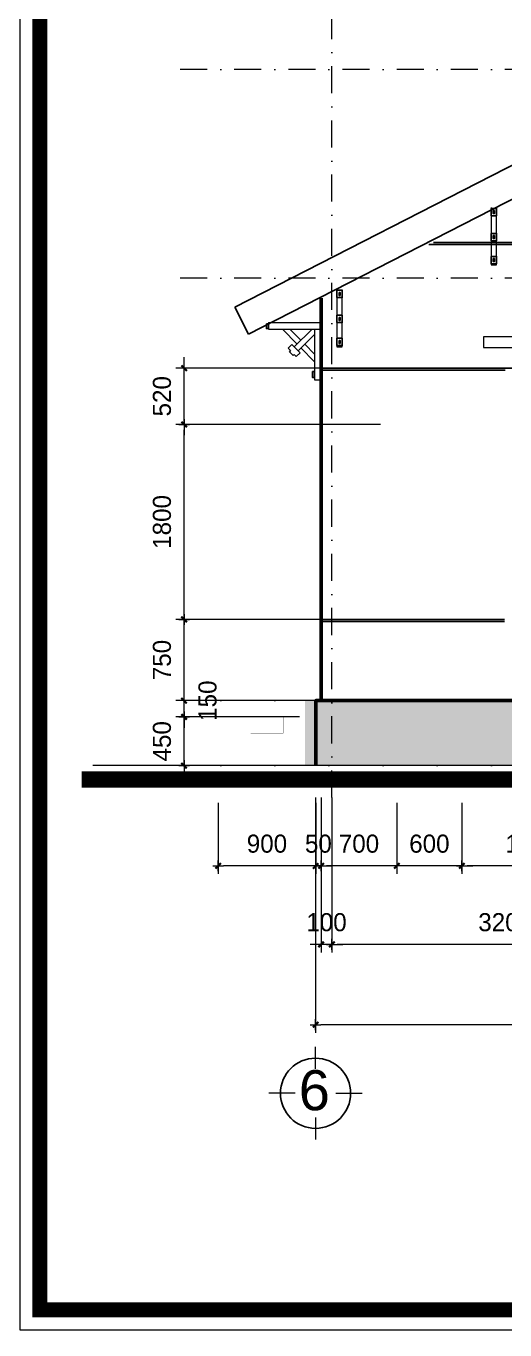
# Model space of a CAD drawing. Header units: millimetres. Extents: x 615730 to 2792744, y 139412 to 597571.
# Drawn here: x 1343116 to 1347538, y 284936 to 296972 of the extents above; entities that cross this region are included whole.
import ezdxf
from ezdxf.enums import TextEntityAlignment as Align

# ---------------------------------------------------------------- set-up
doc = ezdxf.new("R2010")
doc.units = ezdxf.units.MM
doc.header["$MEASUREMENT"] = 0
doc.header["$PDMODE"] = 34
doc.linetypes.add('DASHDOT', pattern=[1, 0.5, -0.25, 0, -0.25])
doc.layers.get('0').update_dxf_attribs({"lineweight": 5})
for name, color, linetype, lineweight in [('0.1(9)', 9, 'Continuous', 13), ('5-020', 5, 'Continuous', 15), ('DIM', 7, 'Continuous', 50), ('HATCH', 42, 'Continuous', 5), ('KT', 148, 'Continuous', 18), ('thay', 7, 'Continuous', 15), ('TIM TRUC', 149, 'DASHDOT', 9), ('VLIEU', 250, 'Continuous', 9)]:
    doc.layers.add(name, color=color, linetype=linetype, lineweight=lineweight)
for name, color, linetype in [('CUADI', 40, 'Continuous'), ('H', 252, 'Continuous'), ('noi that', 29, 'Continuous'), ('TEXT', 2, 'Continuous'), ('VL', 155, 'Continuous')]:
    doc.layers.add(name, color=color, linetype=linetype)
doc.styles.add('H280', font='', dxfattribs={"height": 200})
doc.styles.add('KT OZON', font='', dxfattribs={"height": 200})
doc.styles.add('VNI-AVO', font='vni-roms.shx')
doc.styles.get('H280').set_extended_font_data('VNI-Avo')
doc.styles.get('KT OZON').set_extended_font_data('VNI-Helve')
doc.dimstyles.new('1-50b', dxfattribs={"dimtxt": 167, "dimasz": 50, "dimexe": 75, "dimexo": 150, "dimgap": 120, "dimtad": 1, "dimdec": 0, "dimzin": 12, "dimtxsty": 'VNI-AVO', "dimblk": ']', "dimcen": 0, "dimdle": 50, "dimclrd": 252, "dimclre": 252, "dimclrt": 2, "dimadec": 0, "dimazin": 0, "dimtfac": 1, "dimtdec": 0, "dimtix": 1, "dimtmove": 2, "dimatfit": 0, "dimldrblk": 'OPEN90', "dimfxl": 1, "dimlwd": -1, "dimlwe": -1, "dimarcsym": 0})

# ---------------------------------------------------------------- blocks, each defined once
blk = doc.blocks.new('TRUC 1')
at = {"ltscale": 50}
blk.add_circle((0, -9525), 8572, dxfattribs=at)
at = {"layer": '0.1(9)', "ltscale": 50}
for p, q in [((0, -3572), (0, 1782)), ((-4942, -9525), (-11427, -9525)), ((4942, -9525), (11427, -9525)), ((0, -15478), (0, -20832))]:
    blk.add_line(p, q, dxfattribs=at)
at = {"layer": 'TEXT', "ltscale": 50, "style": 'H280'}
blk.add_attdef('1', text='', height=10478, dxfattribs=at).set_placement((-214, -4892), align=Align.CENTER)
blk = doc.blocks.new(']')
for p, q in [((1, 0), (-1, 0)), ((0, 1), (0, -1))]:
    blk.add_line(p, q)
at = {"color": 9, "const_width": 0.4}
blk.add_lwpolyline([(-0.51, -0.51), (0.51, 0.51)], dxfattribs=at)
blk = doc.blocks.new('*D2707')
at = {"layer": 'DEFPOINTS', "color": 0, "ltscale": 10, "transparency": 16777216}
for p in [(1345940, 290000, -62), (1349141, 290000), (1345940, 288495)]:
    blk.add_point(p, dxfattribs=at)
at = {"layer": 'KT', "color": 252, "ltscale": 10, "transparency": 16777216}
for p, q in [((1345940, 289850), (1345940, 288420)), ((1349141, 289850), (1349141, 288420)), ((1349091, 288495), (1345990, 288495))]:
    blk.add_line(p, q, dxfattribs=at)
at = {"layer": 'KT', "color": 252, "ltscale": 10, "transparency": 16777216, "xscale": 50, "yscale": 50, "zscale": 50, "rotation": 180}
blk.add_blockref(']', (1345940, 288495), dxfattribs=at)
at = {"layer": 'KT', "color": 252, "ltscale": 10, "transparency": 16777216, "xscale": 50, "yscale": 50, "zscale": 50}
blk.add_blockref(']', (1349141, 288495), dxfattribs=at)
at = {"layer": 'KT', "color": 2, "ltscale": 10, "transparency": 16777216, "insert": (1347540, 288699), "char_height": 167, "attachment_point": 5, "style": 'VNI-AVO'}
blk.add_mtext('3200', dxfattribs=at)
blk = doc.blocks.new('_Open90')
at = {"color": 0, "linetype": 'ByBlock', "lineweight": -2}
for p, q in [((0, 0), (-1, 0)), ((-0.5, 0.5), (0, 0)), ((0, 0), (-0.5, -0.5))]:
    blk.add_line(p, q, dxfattribs=at)
blk = doc.blocks.new('*D2708')
at = {"layer": 'DEFPOINTS', "color": 0, "ltscale": 10, "transparency": 16777216}
for p in [(1345840, 290000), (1345940, 290000), (1345840, 288495)]:
    blk.add_point(p, dxfattribs=at)
at = {"layer": 'KT', "color": 252, "ltscale": 10, "transparency": 16777216}
for p, q in [((1345840, 289850), (1345840, 288420)), ((1345940, 289850), (1345940, 288420)), ((1345790, 288495), (1345740, 288495)), ((1345940, 288495), (1345840, 288495)), ((1345990, 288495), (1346040, 288495))]:
    blk.add_line(p, q, dxfattribs=at)
at = {"layer": 'KT', "color": 252, "ltscale": 10, "transparency": 16777216, "xscale": 50, "yscale": 50, "zscale": 50}
blk.add_blockref(']', (1345840, 288495), dxfattribs=at)
at = {"layer": 'KT', "color": 252, "ltscale": 10, "transparency": 16777216, "xscale": 50, "yscale": 50, "zscale": 50, "rotation": 180}
blk.add_blockref(']', (1345940, 288495), dxfattribs=at)
at = {"layer": 'KT', "color": 2, "ltscale": 10, "transparency": 16777216, "insert": (1345890, 288699), "char_height": 167, "attachment_point": 5, "style": 'VNI-AVO'}
blk.add_mtext('100', dxfattribs=at)
blk = doc.blocks.new('*D2709')
at = {"layer": 'DEFPOINTS', "color": 0, "ltscale": 10, "transparency": 16777216}
for p in [(1345789, 290000, -62), (1366288, 290000), (1345789, 287754)]:
    blk.add_point(p, dxfattribs=at)
at = {"layer": 'KT', "color": 252, "ltscale": 10, "transparency": 16777216}
for p, q in [((1345789, 289850), (1345789, 287679)), ((1366288, 289850), (1366288, 287679)), ((1366238, 287754), (1345839, 287754))]:
    blk.add_line(p, q, dxfattribs=at)
at = {"layer": 'KT', "color": 252, "ltscale": 10, "transparency": 16777216, "xscale": 50, "yscale": 50, "zscale": 50, "rotation": 180}
blk.add_blockref(']', (1345789, 287754), dxfattribs=at)
at = {"layer": 'KT', "color": 252, "ltscale": 10, "transparency": 16777216, "xscale": 50, "yscale": 50, "zscale": 50}
blk.add_blockref(']', (1366288, 287754), dxfattribs=at)
at = {"layer": 'KT', "color": 2, "ltscale": 10, "transparency": 16777216, "insert": (1356039, 287957), "char_height": 167, "attachment_point": 5, "style": 'VNI-AVO'}
blk.add_mtext('20500', dxfattribs=at)
blk = doc.blocks.new('*D2429')
at = {"layer": 'DEFPOINTS', "color": 0, "ltscale": 10, "transparency": 16777216}
for p in [(1344575, 290595), (1345790, 290595), (1345790, 290145)]:
    blk.add_point(p, dxfattribs=at)
at = {"layer": 'KT', "color": 252, "ltscale": 10, "transparency": 16777216}
for p, q in [((1344575, 290645), (1344575, 290695)), ((1345640, 290595), (1344500, 290595)), ((1344575, 290145), (1344575, 290595)), ((1345640, 290145), (1344500, 290145)), ((1344575, 290095), (1344575, 290045))]:
    blk.add_line(p, q, dxfattribs=at)
at = {"layer": 'KT', "color": 252, "ltscale": 10, "transparency": 16777216, "xscale": 50, "yscale": 50, "zscale": 50}
for p, rotation in [((1344575, 290595), 270), ((1344575, 290145), 90)]:
    blk.add_blockref(']', p, dxfattribs=dict(at, rotation=rotation))
at = {"layer": 'KT', "color": 2, "ltscale": 10, "transparency": 16777216, "insert": (1344371, 290370), "char_height": 167, "attachment_point": 5, "rotation": 90, "style": 'VNI-AVO'}
blk.add_mtext('450', dxfattribs=at)
blk = doc.blocks.new('*D2430')
at = {"layer": 'DEFPOINTS', "color": 0, "ltscale": 10, "transparency": 16777216}
for p in [(1344575, 290745), (1345840, 290745), (1345790, 290595)]:
    blk.add_point(p, dxfattribs=at)
at = {"layer": 'KT', "color": 252, "ltscale": 10, "transparency": 16777216}
for p, q in [((1344575, 290795), (1344575, 290845)), ((1345690, 290745), (1344500, 290745)), ((1344575, 290595), (1344575, 290745)), ((1345640, 290595), (1344500, 290595)), ((1344575, 290545), (1344575, 290495))]:
    blk.add_line(p, q, dxfattribs=at)
at = {"layer": 'KT', "color": 252, "ltscale": 10, "transparency": 16777216, "xscale": 50, "yscale": 50, "zscale": 50}
for p, rotation in [((1344575, 290745), 270), ((1344575, 290595), 90)]:
    blk.add_blockref(']', p, dxfattribs=dict(at, rotation=rotation))
at = {"layer": 'KT', "color": 2, "ltscale": 10, "transparency": 16777216, "insert": (1344792, 290745), "char_height": 167, "attachment_point": 5, "rotation": 90, "style": 'VNI-AVO'}
blk.add_mtext('150', dxfattribs=at)
blk = doc.blocks.new('*D2431')
at = {"layer": 'DEFPOINTS', "color": 0, "ltscale": 10, "transparency": 16777216}
for p in [(1344575, 291495), (1346540, 291495), (1345840, 290745)]:
    blk.add_point(p, dxfattribs=at)
at = {"layer": 'KT', "color": 252, "ltscale": 10, "transparency": 16777216}
for p, q in [((1346390, 291495), (1344500, 291495)), ((1344575, 290795), (1344575, 291445)), ((1345690, 290745), (1344500, 290745))]:
    blk.add_line(p, q, dxfattribs=at)
at = {"layer": 'KT', "color": 252, "ltscale": 10, "transparency": 16777216, "xscale": 50, "yscale": 50, "zscale": 50}
for p, rotation in [((1344575, 291495), 90), ((1344575, 290745), 270)]:
    blk.add_blockref(']', p, dxfattribs=dict(at, rotation=rotation))
at = {"layer": 'KT', "color": 2, "ltscale": 10, "transparency": 16777216, "insert": (1344371, 291120), "char_height": 167, "attachment_point": 5, "rotation": 90, "style": 'VNI-AVO'}
blk.add_mtext('750', dxfattribs=at)
blk = doc.blocks.new('*D2432')
at = {"layer": 'DEFPOINTS', "color": 0, "ltscale": 10, "transparency": 16777216}
for p in [(1344575, 293295), (1346540, 293295), (1346540, 291495)]:
    blk.add_point(p, dxfattribs=at)
at = {"layer": 'KT', "color": 252, "ltscale": 10, "transparency": 16777216}
for p, q in [((1346390, 293295), (1344500, 293295)), ((1344575, 291545), (1344575, 293245)), ((1346390, 291495), (1344500, 291495))]:
    blk.add_line(p, q, dxfattribs=at)
at = {"layer": 'KT', "color": 252, "ltscale": 10, "transparency": 16777216, "xscale": 50, "yscale": 50, "zscale": 50}
for p, rotation in [((1344575, 293295), 90), ((1344575, 291495), 270)]:
    blk.add_blockref(']', p, dxfattribs=dict(at, rotation=rotation))
at = {"layer": 'KT', "color": 2, "ltscale": 10, "transparency": 16777216, "insert": (1344371, 292395), "char_height": 167, "attachment_point": 5, "rotation": 90, "style": 'VNI-AVO'}
blk.add_mtext('1800', dxfattribs=at)
blk = doc.blocks.new('*D2433')
at = {"layer": 'DEFPOINTS', "color": 0, "ltscale": 10, "transparency": 16777216}
for p in [(1344575, 293815), (1346540, 293815), (1346540, 293295)]:
    blk.add_point(p, dxfattribs=at)
at = {"layer": 'KT', "color": 252, "ltscale": 10, "transparency": 16777216}
for p, q in [((1346390, 293815), (1344500, 293815)), ((1344575, 293865), (1344575, 293915)), ((1344575, 293295), (1344575, 293815)), ((1346390, 293295), (1344500, 293295)), ((1344575, 293245), (1344575, 293195))]:
    blk.add_line(p, q, dxfattribs=at)
at = {"layer": 'KT', "color": 252, "ltscale": 10, "transparency": 16777216, "xscale": 50, "yscale": 50, "zscale": 50}
for p, rotation in [((1344575, 293815), 270), ((1344575, 293295), 90)]:
    blk.add_blockref(']', p, dxfattribs=dict(at, rotation=rotation))
at = {"layer": 'KT', "color": 2, "ltscale": 10, "transparency": 16777216, "insert": (1344371, 293555), "char_height": 167, "attachment_point": 5, "rotation": 90, "style": 'VNI-AVO'}
blk.add_mtext('520', dxfattribs=at)
blk = doc.blocks.new('*D2518')
at = {"layer": 'DEFPOINTS', "color": 0, "ltscale": 10, "transparency": 16777216}
for p in [(1347140, 289953, -62), (1348441, 289953), (1347140, 289220)]:
    blk.add_point(p, dxfattribs=at)
at = {"layer": 'KT', "color": 252, "ltscale": 10, "transparency": 16777216}
for p, q in [((1347140, 289803), (1347140, 289145)), ((1348441, 289803), (1348441, 289145)), ((1348391, 289220), (1347190, 289220))]:
    blk.add_line(p, q, dxfattribs=at)
at = {"layer": 'KT', "color": 252, "ltscale": 10, "transparency": 16777216, "xscale": 50, "yscale": 50, "zscale": 50, "rotation": 180}
blk.add_blockref(']', (1347140, 289220), dxfattribs=at)
at = {"layer": 'KT', "color": 252, "ltscale": 10, "transparency": 16777216, "xscale": 50, "yscale": 50, "zscale": 50}
blk.add_blockref(']', (1348441, 289220), dxfattribs=at)
at = {"layer": 'KT', "color": 2, "ltscale": 10, "transparency": 16777216, "insert": (1347790, 289424), "char_height": 167, "attachment_point": 5, "style": 'VNI-AVO'}
blk.add_mtext('1300', dxfattribs=at)
blk = doc.blocks.new('*D2519')
at = {"layer": 'DEFPOINTS', "color": 0, "ltscale": 10, "transparency": 16777216}
for p in [(1346540, 289953), (1347140, 289953), (1346540, 289220)]:
    blk.add_point(p, dxfattribs=at)
at = {"layer": 'KT', "color": 252, "ltscale": 10, "transparency": 16777216}
for p, q in [((1346540, 289803), (1346540, 289145)), ((1347140, 289803), (1347140, 289145)), ((1346490, 289220), (1346440, 289220)), ((1347140, 289220), (1346540, 289220)), ((1347190, 289220), (1347240, 289220))]:
    blk.add_line(p, q, dxfattribs=at)
at = {"layer": 'KT', "color": 252, "ltscale": 10, "transparency": 16777216, "xscale": 50, "yscale": 50, "zscale": 50}
blk.add_blockref(']', (1346540, 289220), dxfattribs=at)
at = {"layer": 'KT', "color": 252, "ltscale": 10, "transparency": 16777216, "xscale": 50, "yscale": 50, "zscale": 50, "rotation": 180}
blk.add_blockref(']', (1347140, 289220), dxfattribs=at)
at = {"layer": 'KT', "color": 2, "ltscale": 10, "transparency": 16777216, "insert": (1346840, 289424), "char_height": 167, "attachment_point": 5, "style": 'VNI-AVO'}
blk.add_mtext('600', dxfattribs=at)
blk = doc.blocks.new('*D2520')
at = {"layer": 'DEFPOINTS', "color": 0, "ltscale": 10, "transparency": 16777216}
for p in [(1345840, 289953), (1346540, 289953), (1345840, 289220)]:
    blk.add_point(p, dxfattribs=at)
at = {"layer": 'KT', "color": 252, "ltscale": 10, "transparency": 16777216}
for p, q in [((1345840, 289803), (1345840, 289145)), ((1346540, 289803), (1346540, 289145)), ((1346490, 289220), (1345890, 289220))]:
    blk.add_line(p, q, dxfattribs=at)
at = {"layer": 'KT', "color": 252, "ltscale": 10, "transparency": 16777216, "xscale": 50, "yscale": 50, "zscale": 50, "rotation": 180}
blk.add_blockref(']', (1345840, 289220), dxfattribs=at)
at = {"layer": 'KT', "color": 252, "ltscale": 10, "transparency": 16777216, "xscale": 50, "yscale": 50, "zscale": 50}
blk.add_blockref(']', (1346540, 289220), dxfattribs=at)
at = {"layer": 'KT', "color": 2, "ltscale": 10, "transparency": 16777216, "insert": (1346190, 289424), "char_height": 167, "attachment_point": 5, "style": 'VNI-AVO'}
blk.add_mtext('700', dxfattribs=at)
blk = doc.blocks.new('*D2521')
at = {"layer": 'DEFPOINTS', "color": 0, "ltscale": 10, "transparency": 16777216}
for p in [(1345790, 289953), (1345840, 289953), (1345790, 289220)]:
    blk.add_point(p, dxfattribs=at)
at = {"layer": 'KT', "color": 252, "ltscale": 10, "transparency": 16777216}
for p, q in [((1345790, 289803), (1345790, 289145)), ((1345840, 289803), (1345840, 289145)), ((1345740, 289220), (1345690, 289220)), ((1345840, 289220), (1345790, 289220)), ((1345890, 289220), (1345940, 289220))]:
    blk.add_line(p, q, dxfattribs=at)
at = {"layer": 'KT', "color": 252, "ltscale": 10, "transparency": 16777216, "xscale": 50, "yscale": 50, "zscale": 50}
blk.add_blockref(']', (1345790, 289220), dxfattribs=at)
at = {"layer": 'KT', "color": 252, "ltscale": 10, "transparency": 16777216, "xscale": 50, "yscale": 50, "zscale": 50, "rotation": 180}
blk.add_blockref(']', (1345840, 289220), dxfattribs=at)
at = {"layer": 'KT', "color": 2, "ltscale": 10, "transparency": 16777216, "insert": (1345815, 289424), "char_height": 167, "attachment_point": 5, "style": 'VNI-AVO'}
blk.add_mtext('50', dxfattribs=at)
blk = doc.blocks.new('*D2522')
at = {"layer": 'DEFPOINTS', "color": 0, "ltscale": 10, "transparency": 16777216}
for p in [(1344890, 289953), (1345790, 289953), (1344890, 289220)]:
    blk.add_point(p, dxfattribs=at)
at = {"layer": 'KT', "color": 252, "ltscale": 10, "transparency": 16777216}
for p, q in [((1344890, 289803), (1344890, 289145)), ((1345790, 289803), (1345790, 289145)), ((1345740, 289220), (1344940, 289220))]:
    blk.add_line(p, q, dxfattribs=at)
at = {"layer": 'KT', "color": 252, "ltscale": 10, "transparency": 16777216, "xscale": 50, "yscale": 50, "zscale": 50, "rotation": 180}
blk.add_blockref(']', (1344890, 289220), dxfattribs=at)
at = {"layer": 'KT', "color": 252, "ltscale": 10, "transparency": 16777216, "xscale": 50, "yscale": 50, "zscale": 50}
blk.add_blockref(']', (1345790, 289220), dxfattribs=at)
at = {"layer": 'KT', "color": 2, "ltscale": 10, "transparency": 16777216, "insert": (1345340, 289424), "char_height": 167, "attachment_point": 5, "style": 'VNI-AVO'}
blk.add_mtext('900', dxfattribs=at)

msp = doc.modelspace()

# ---------------------------------------------------------------- hatches: boundary and pattern name
at = {"layer": 'noi that'}
h = msp.add_hatch(dxfattribs=at)
h.set_pattern_fill('GRAVEL', color=256, scale=300, style=0)
h.set_pattern_definition([(228.0128, (601134.85, 300), (-2399.99946965, -2700.0004025), [40.3608, -3995.7264]), (184.9697, (601107.851, 270), (3600.00031546, 299.9973921), [69.2604, -6856.7775]), (132.5104, (601038.851, 264), (2999.9972155, -3300.00260216), [48.8364, -4834.8096]), (267.2737, (600921.851, 189), (299.99880532, 6000.0000885), [63.0714, -6244.0674]), (292.8337, (600918.851, 126), (-1500.00297163, 3599.99892353), [61.8465, -6122.8119]), (357.2737, (600942.851, 69), (-6000.0000885, 299.99880532), [63.0714, -6244.0674]), (37.6942, (601005.851, 66), (-3900.00220369, -2999.99712155), [83.4087, -8257.4547]), (72.2553, (601071.851, 117), (2100.00322881, 6599.99886937), [78.7464, -7795.8963]), (121.4296, (601095.851, 192), (-2400.00247025, 3899.99851095), [63.285, -6265.2219]), (175.2364, (601062.85, 246), (3300.0002839, -299.9974598), [72.2496, -3540.2289]), (222.3974, (600990.851, 252), (-3600.00220532, -3299.9976246), [93.4344, -9250.0125]), (138.8141, (601218.85, 186), (-2100.000884, 1799.999194), [31.8903, -3157.1532]), (171.4692, (601194.851, 207), (3899.99948544, -600.002373), [60.6711, -6006.4533]), (225, (601134.85, 216), (-3e-14, -300.000093), [42.4263, -381.8376]), (203.1986, (601113.85, 252), (1499.9999192, 600.0003976), [22.8474, -2261.8845]), (291.8014, (601092.85, 243), (-299.999973, 900.000082), [32.3109, -1583.2386]), (30.9638, (601104.85, 213), (899.9994067, 600.000745), [52.4787, -1696.8069]), (161.5651, (601149.85, 240), (600.00013, -299.999521), [37.9473, -910.7361]), (16.3895, (600918.851, 243), (3000.00065952, 899.99781295), [53.16, -5262.8535]), (70.3462, (600969.851, 258), (-1199.9985742, -3300.0006407), [44.5983, -4415.2224]), (293.1986, (601149.85, 300), (-600.0003976, 1499.9999192), [45.6945, -2239.0374]), (343.6105, (601167.851, 258), (-3000.00065952, 899.99781295), [53.16, -5262.8535]), (339.444, (600918.85, 57), (-1500.0005534, 599.998799), [51.264, -2511.9372]), (294.7751, (600966.85, 39), (-1499.9976568, 3300.00102655), [42.9534, -4252.3929]), (66.8014, (601152.85, 6e-11), (600.0003976, 1499.9999192), [45.6945, -2239.0374]), (17.354, (601170.851, 42), (-3900.00060573, -1199.99835068), [50.2893, -4978.6272]), (69.444, (601005.85, 6e-11), (-599.998799, -1500.0005534), [25.632, -2537.5692]), (101.3099, (601134.85, 6e-11), (-299.9992896, 1200.0002257), [15.297, -1514.4087]), (165.9638, (601131.85, 15), (900.000164, -299.999417), [61.8465, -1175.085]), (186.009, (601071.851, 30), (2999.99992527, 299.99979524), [57.315, -5674.1769]), (303.6901, (601104.85, 186), (-300.0004, 599.999867), [43.2666, -1038.3987]), (353.1572, (601128.851, 150), (5099.99980964, -600.00239938), [75.5382, -7478.2689]), (60.9454, (601203.85, 141), (-1200.0000082, -2100.0001154), [30.8868, -3057.8022]), (90, (601218.85, 168), (-300, 300), [18, -282]), (120.2564, (601065.85, 39), (1199.99846604, -2100.00073676), [41.6772, -4126.056]), (48.0128, (601044.85, 75), (2399.99946965, 2700.0004025), [80.7216, -3955.3656]), (0, (601098.85, 135), (300, 300), [78, -222]), (325.3048, (601176.851, 135), (-2999.9982777, 2100.0025829), [47.4342, -4695.9822]), (254.0546, (601215.85, 108), (-299.9999668, -1200.000038), [43.6806, -2140.3524]), (207.646, (601203.851, 66), (-5699.99874215, -3000.00231395), [71.1195, -7040.8422]), (175.4261, (601140.851, 33), (-3900.0001675, 299.99844035), [75.2397, -7448.7222])])
h.paths.add_polyline_path([(1348440.6, 290745), (1345690.6, 290745), (1345690.6, 290595), (1345690.6, 290145), (1348440.6, 290145)])
h.paths.add_polyline_path([(1352140.5, 290595), (1352440.5, 290595), (1352440.5, 290745), (1348440.6, 290745), (1348440.6, 290145), (1351540.5, 290145), (1351540.5, 290295), (1351840.5, 290295), (1351840.5, 290445), (1352140.5, 290445)])

# ---------------------------------------------------------------- linework, layer by layer
at = {"layer": '5-020', "color": 1}
msp.add_lwpolyline([(1368347.9, 290145), (1362828, 290145), (1362828, 290145), (1343732.9, 290145)], dxfattribs=at)
at = {"layer": 'CUADI'}
for p, q in [((1347430.4, 295268.9, 14.3), (1347440.1, 295241, 14.3)), ((1347440.1, 295268.9, 14.3), (1347430.4, 295241, 14.3)), ((1347430.4, 295038.3, 14.3), (1347440.1, 295010.4, 14.3)), ((1347440.1, 295038.3, 14.3), (1347430.4, 295010.4, 14.3)), ((1347410.4, 294768, 14.3), (1347460.1, 294768, 14.3)), ((1347430.4, 294826.4, 14.3), (1347440.1, 294798.4, 14.3)), ((1347440.1, 294826.4, 14.3), (1347430.4, 294798.4, 14.3)), ((1346005.9, 294513.2, -48.1), (1346015.6, 294485.3, -48.1)), ((1346015.6, 294513.2, -48.1), (1346005.9, 294485.3, -48.1)), ((1346005.9, 294282.6, -48.1), (1346015.6, 294254.7, -48.1)), ((1346015.6, 294282.6, -48.1), (1346005.9, 294254.7, -48.1)), ((1345482.4, 294174.8, -47.3), (1345618.6, 294037.1, -47.3)), ((1345552.8, 294174.8, -47.3), (1345654.1, 294072.2, -47.3)), ((1345689.3, 294036.7, -47.3), (1345780.3, 293944.6, -47.3)), ((1346005.9, 294070.6, -48.1), (1346015.6, 294042.7, -48.1)), ((1346015.6, 294070.6, -48.1), (1346005.9, 294042.7, -48.1)), ((1345571.2, 294032.7, -47.3), (1345535.7, 293997.5, -47.3)), ((1345535.7, 293997.5, -47.3), (1345556.9, 293976.1, -47.3)), ((1345556.9, 293976.1, -47.3), (1345546.9, 293966.2, -47.3)), ((1345546.9, 293966.2, -47.3), (1345582, 293930.7, -47.3)), ((1345571.2, 294032.7, -47.3), (1345646.6, 293956.4, -47.3)), ((1345592, 293940.5, -47.3), (1345582, 293930.7, -47.3)), ((1345592, 293940.5, -47.3), (1345611.1, 293921.3, -47.3)), ((1345646.6, 293956.4, -47.3), (1345611.1, 293921.3, -47.3)), ((1345653.7, 294001.5, -47.3), (1345780.3, 293873.5, -47.3)), ((1345985.9, 294012.3, -48.1), (1346035.6, 294012.3, -48.1))]:
    msp.add_line(p, q, dxfattribs=at)
for points, elevation in [([(1347410.4, 295288.9), (1347460.1, 295288.9), (1347460.1, 295221), (1347410.4, 295221)], 14.3), ([(1347430.4, 295268.9), (1347440.1, 295268.9), (1347440.1, 295241), (1347430.4, 295241)], 14.3), ([(1347410.4, 295058.3), (1347460.1, 295058.3), (1347460.1, 294990.4), (1347410.4, 294990.4)], 14.3), ([(1347430.4, 295038.3), (1347440.1, 295038.3), (1347440.1, 295010.4), (1347430.4, 295010.4)], 14.3), ([(1347410.4, 294846.4), (1347460.1, 294846.4), (1347460.1, 294778.4), (1347410.4, 294778.4)], 14.3), ([(1347430.4, 294826.4), (1347440.1, 294826.4), (1347440.1, 294798.4), (1347430.4, 294798.4)], 14.3), ([(1345985.9, 294533.2), (1346035.6, 294533.2), (1346035.6, 294465.3), (1345985.9, 294465.3)], -48.1), ([(1346005.9, 294513.2), (1346015.6, 294513.2), (1346015.6, 294485.3), (1346005.9, 294485.3)], -48.1), ([(1345985.9, 294302.6), (1346035.6, 294302.6), (1346035.6, 294234.7), (1345985.9, 294234.7)], -48.1), ([(1346005.9, 294282.6), (1346015.6, 294282.6), (1346015.6, 294254.7), (1346005.9, 294254.7)], -48.1), ([(1345334.4, 294224.8), (1345353.4, 294224.8), (1345353.4, 294180), (1345334.4, 294180)], -47.3), ([(1345985.9, 294090.6), (1346035.6, 294090.6), (1346035.6, 294022.7), (1345985.9, 294022.7)], -48.1), ([(1346005.9, 294070.6), (1346015.6, 294070.6), (1346015.6, 294042.7), (1346005.9, 294042.7)], -48.1), ([(1345761.3, 293784.4), (1345780.3, 293784.4), (1345780.3, 293727.3), (1345761.3, 293727.3)], -47.3)]:
    msp.add_lwpolyline(points, close=True, dxfattribs=dict(at, elevation=elevation))
at = {"layer": 'DIM', "ltscale": 10}
for p, q in [((1345840.3, 293595, -47.3), (1345840.3, 294461, -47.3)), ((1345840.3, 290745, -47.3), (1345840.3, 293595, -47.3))]:
    msp.add_line(p, q, dxfattribs=at)
at = {"layer": 'DIM', "ltscale": 10, "const_width": 1, "elevation": -47.3}
msp.add_lwpolyline([(1345790.3, 290745), (1345790.3, 290595), (1345490.3, 290595), (1345490.3, 290445), (1345190.3, 290445), (1345190.3, 290295), (1344890.3, 290295), (1344890.3, 290145)], dxfattribs=at)
at = {"layer": 'DIM', "ltscale": 10, "elevation": 14.7}
msp.add_lwpolyline([(1357940.9, 290745), (1345790.3, 290745), (1345790.3, 290145)], dxfattribs=at)
at = {"layer": 'H', "const_width": 138.2}
msp.add_lwpolyline([(1343242.3, 285120.6), (1370245.2, 285120.6), (1370245.2, 304105.6), (1343242.3, 304105.6)], close=True, dxfattribs=at)
at = {"layer": 'HATCH', "const_width": 150}
msp.add_lwpolyline([(1343628.9, 290016.3), (1368247.9, 290016.3)], dxfattribs=at)
at = {"layer": 'thay'}
for p, q in [((1347410.4, 295297.3, 14.3), (1347410.4, 294768, 14.3)), ((1347460.1, 294768, 14.3), (1347460.1, 295297.3, 14.3)), ((1345985.9, 294541.5, -48.1), (1345985.9, 294012.3, -48.1)), ((1346035.6, 294012.3, -48.1), (1346035.6, 294541.5, -48.1)), ((1345353.4, 294234.5, -47.3), (1345353.4, 294174.8, -47.3)), ((1345353.4, 294234.5, -47.3), (1345840.3, 294234.5, -47.3)), ((1345353.4, 294174.8, -47.3), (1345840.3, 294174.8, -47.3)), ((1345757.8, 294174.8, -47.3), (1345592.4, 294011.2, -47.3)), ((1345780.3, 294174.8, -47.3), (1345780.3, 293705.2, -47.3)), ((1345840.3, 294194.9, -47.3), (1345840.3, 293985, -47.3)), ((1345780.3, 294126.6, -47.3), (1345627.6, 293975.7, -47.3)), ((1345780.3, 293705.2, -47.3), (1345840.3, 293705.2, -47.3))]:
    msp.add_line(p, q, dxfattribs=at)
at = {"layer": 'thay', "linetype": 'Continuous'}
msp.add_lwpolyline([(1343058, 284936.3), (1370429.5, 284936.3), (1370429.5, 304289.9), (1343058, 304289.9)], close=True, dxfattribs=at)
at = {"layer": 'TIM TRUC', "ltscale": 500}
for p, q in [((1345940.3, 289850.4, -47.3), (1345940.3, 299831.5)), ((1369792.6, 296570.5), (1344501.4, 296570.5, -62)), ((1369792.6, 294644.9), (1344501.4, 294644.9, -62)), ((1369792.6, 290745), (1344501.4, 290745, -62)), ((1369792.6, 290145), (1344501.4, 290145, -62))]:
    msp.add_line(p, q, dxfattribs=at)
at = {"layer": 'VL', "ltscale": 10}
for p, q in [((1348268.1, 296026.7, 14.7), (1345043.9, 294378.7, -47.3)), ((1345168.3, 294127.8, -47.3), (1348392.5, 295775.8, 14.6)), ((1346836.5, 294955, -47.3), (1352640.9, 294955, 14.7)), ((1346876.8, 294975, -47.3), (1352681.2, 294975, 14.7)), ((1345043.9, 294378.7, -47.3), (1345168.3, 294127.8, -47.3)), ((1345840.3, 293815, -47.3), (1352540.4, 293815, 7.4)), ((1345840.3, 293795, -47.3), (1347540.3, 293795, -33.4)), ((1345840.3, 291495, -47.3), (1347535.2, 291495, -186.4)), ((1345840.3, 291475, -47.3), (1347535.2, 291475, -186.4))]:
    msp.add_line(p, q, dxfattribs=at)
at = {"layer": 'VLIEU', "ltscale": 10}
msp.add_lwpolyline([(1347340.3, 294105), (1347340.3, 294005), (1349040.3, 294005), (1349040.3, 294105)], close=True, dxfattribs=at)

# ---------------------------------------------------------------- block references
at = {"layer": 'noi that', "lineweight": -2, "ltscale": 10}
ref = msp.add_blockref('TRUC 1', (1345788.8, 286761, -62), dxfattribs=dict(at, xscale=-0.03778148023411632, yscale=0.03778148036508355, zscale=0.03778148031496084, rotation=180))
ref.add_attrib('1', '6', dxfattribs={"layer": 'TEXT', "color": 3, "ltscale": 50, "height": 370.2, "style": 'KT OZON'}).set_placement((1345777.7, 286964, -62), align=Align.CENTER)

# ---------------------------------------------------------------- dimensions: what is measured, and where the dimension line sits
at = {"layer": 'KT', "ltscale": 10}
for base, p1, p2, angle, picture, middle in [((1344575, 293815, -47.3), (1346540.4, 293295, -47.3), (1346540.4, 293815, -47.3), 90, '*D2433', (1344371.5, 293555, -47.3)), ((1344575, 293295, -47.3), (1346540.4, 291495, -47.3), (1346540.4, 293295, -47.3), 90, '*D2432', (1344371.5, 292395, -47.3)), ((1344575, 291495, -47.3), (1345840.3, 290745, -47.3), (1346540.4, 291495, -47.3), 90, '*D2431', (1344371.5, 291120, -47.3)), ((1344575, 290595, -47.3), (1345790.3, 290145, -47.3), (1345790.3, 290595, -47.3), 90, '*D2429', (1344371.5, 290370, -47.3)), ((1345840.3, 288495.4, -47.3), (1345940.3, 290000.4, -47.3), (1345840.3, 290000.4, -47.3), 180, '*D2708', (1345890.3, 288698.9, -47.3)), ((1345788.8, 287753.8), (1366288.5, 290000.4), (1345788.8, 290000.4, -62), 180, '*D2709', (1356038.7, 287957.3)), ((1345940.3, 288495.4, 14.7), (1349140.6, 290000.4, 14.7), (1345940.3, 290000.4, -47.3), 180, '*D2707', (1347540.4, 288698.9, 14.7))]:
    dim = msp.add_linear_dim(base=base, p1=p1, p2=p2, angle=angle, dimstyle='1-50b', dxfattribs=at)
    dim.commit()
    dim.dimension.update_dxf_attribs({"geometry": picture, "text_midpoint": middle})
dim = msp.add_linear_dim(base=(1344575, 290745, -47.3), p1=(1345790.3, 290595, -47.3), p2=(1345840.3, 290745, -47.3), angle=90, dimstyle='1-50b', dxfattribs=at)
dim.commit()
dim.dimension.update_dxf_attribs({"geometry": '*D2430', "text_midpoint": (1344792.1, 290745, -47.3), "dimtype": 160})
for base, p1, p2, picture, middle in [((1344890.3, 289220.4, -47.3), (1345790.3, 289952.8, -47.3), (1344890.3, 289952.8, -47.3), '*D2522', (1345340.3, 289423.9, -47.3)), ((1345790.3, 289220.4, -47.3), (1345840.3, 289952.8, -47.3), (1345790.3, 289952.8, -47.3), '*D2521', (1345815.3, 289423.9, -47.3)), ((1345840.3, 289220.4, -47.3), (1346540.4, 289952.8, -47.3), (1345840.3, 289952.8, -47.3), '*D2520', (1346190.3, 289423.9, -47.3)), ((1346540.4, 289220.4, -47.3), (1347140.4, 289952.8, -47.3), (1346540.4, 289952.8, -47.3), '*D2519', (1346840.4, 289423.9, -47.3)), ((1347140.4, 289220.4, 14.7), (1348440.6, 289952.8, 14.7), (1347140.4, 289952.8, -47.3), '*D2518', (1347790.5, 289423.9, 14.7))]:
    dim = msp.add_linear_dim(base=base, p1=p1, p2=p2, dimstyle='1-50b', dxfattribs=at)
    dim.commit()
    dim.dimension.update_dxf_attribs({"geometry": picture, "text_midpoint": middle})

doc.saveas('drawing.dxf')
